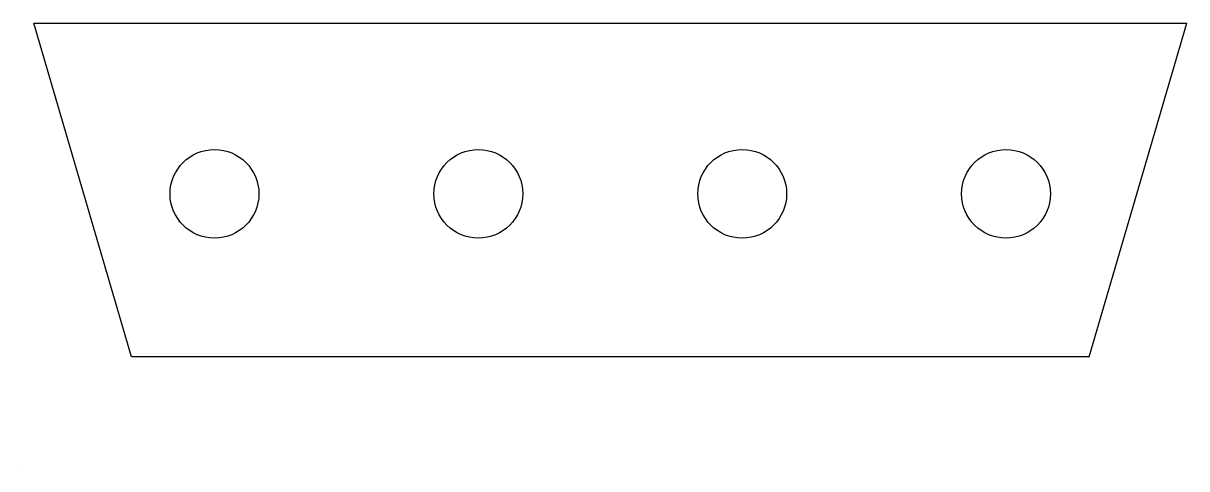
# Model space of a CAD drawing. Header units: millimetres. Extents: x -2 to 263, y -21 to 81.
import ezdxf

# ---------------------------------------------------------------- set-up
doc = ezdxf.new("R2010")
doc.units = ezdxf.units.MM
doc.layers.get('0').update_dxf_attribs({"linetype": 'CONTINUOUS', "lineweight": 25, "true_color": 0xffffff})

msp = doc.modelspace()

# ---------------------------------------------------------------- linework, layer by layer
for p, q in [((22.24, 4.73), (0, 80.8)), ((0, 80.8), (262.75, 80.8)), ((240.51, 4.75), (262.75, 80.8)), ((240.51, 4.75), (22.24, 4.73)), ((-2.4, -20.8), (-2.4, -20.8)), ((-2.4, -20.8), (-2.4, -20.8)), ((-2.4, -20.8), (-2.4, -20.8)), ((-2.4, -20.8), (-2.4, -20.8)), ((-2.4, -20.8), (-2.4, -20.8))]:
    msp.add_line(p, q)
for centre in [(41.18, 41.9), (101.31, 41.9), (161.44, 41.9), (221.57, 41.9)]:
    msp.add_circle(centre, 10.12)

doc.saveas('drawing.dxf')
